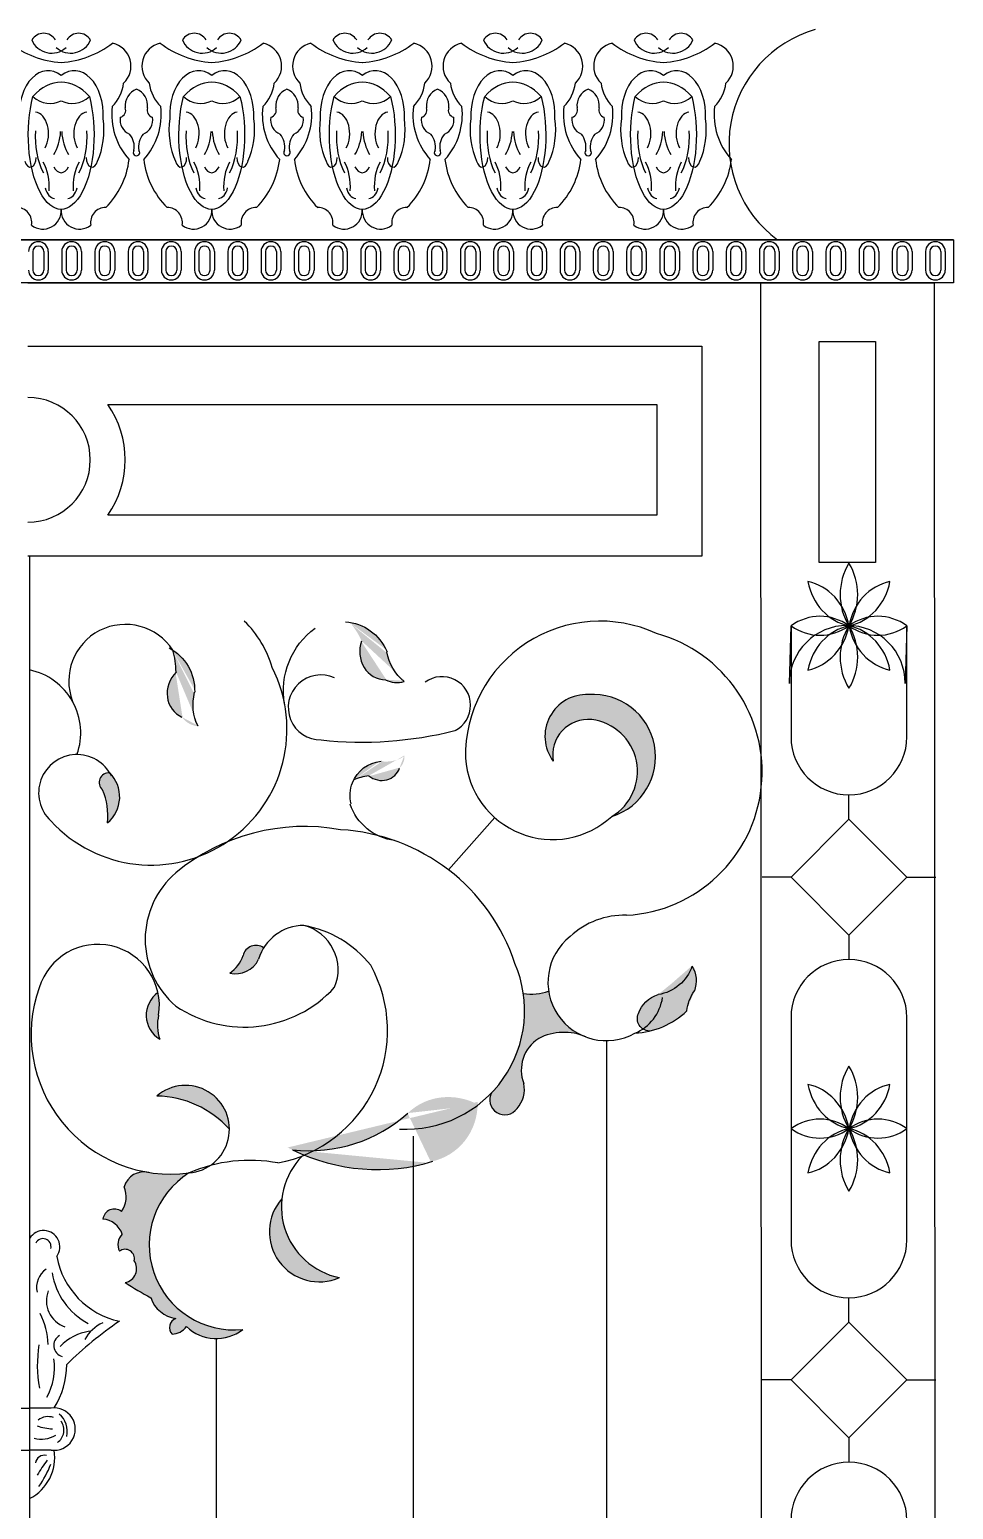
# Model space of a CAD drawing. Extents: x 12262 to 40734, y 30451 to 49613.
# Drawn here: x 17111 to 17487, y 33791 to 34394 of the extents above; entities that cross this region are included whole.
import ezdxf

# ---------------------------------------------------------------- set-up
doc = ezdxf.new("R2010")
doc.units = 0
doc.header["$LTSCALE"] = 0.85
doc.header["$MEASUREMENT"] = 0
doc.layers.get('0').update_dxf_attribs({"linetype": 'CONTINUOUS'})

# ---------------------------------------------------------------- blocks, each defined once
blk = doc.blocks.new('A$C3F570633')
h = blk.add_hatch(color=256)
edge = h.paths.add_edge_path()
edge.add_ellipse((1289.51, 2300.04), major_axis=(-3.94, -9.88), ratio=0.92634, start_angle=353.12629, end_angle=397.75061, ccw=False)
edge.add_ellipse((1285.27, 2302.64), major_axis=(-4.48, -11.24), ratio=0.92634, start_angle=271.7919, end_angle=379.37109, ccw=False)
edge.add_ellipse((1246.15, 2290.93), major_axis=(-12.43, -31.21), ratio=0.92634, start_angle=138.02952, end_angle=154.27041)
edge.add_ellipse((1265.81, 2292.05), major_axis=(-8.31, -20.85), ratio=0.92634, start_angle=137.04863, end_angle=192.03429, ccw=False)
edge.add_ellipse((1304.43, 2306.81), major_axis=(-7.78, -19.53), ratio=0.92634, start_angle=-56.58752, end_angle=-15.87348)
h = blk.add_hatch(color=256)
edge = h.paths.add_edge_path()
edge.add_ellipse((1209.9, 2281.85), major_axis=(-7.66, -7.38), ratio=0.92634, start_angle=353.12629, end_angle=397.75061, ccw=False)
edge.add_ellipse((1207.11, 2285.96), major_axis=(-8.71, -8.39), ratio=0.92634, start_angle=271.7919, end_angle=379.37109, ccw=False)
edge.add_ellipse((1166.64, 2291.41), major_axis=(-24.19, -23.32), ratio=0.92634, start_angle=138.02952, end_angle=154.27041)
edge.add_ellipse((1185.01, 2284.33), major_axis=(-16.16, -15.58), ratio=0.92634, start_angle=137.04863, end_angle=192.03429, ccw=False)
edge.add_ellipse((1226.28, 2281.87), major_axis=(-15.13, -14.59), ratio=0.92634, start_angle=-56.58752, end_angle=-15.87348)
for points in [[(1376.64, 2234.91, 0.889055), (1367.22, 2284.61, 0.634412), (1352.8, 2257.47, -0.501542), (1368.49, 2274.4, -0.714869)], [(1169.18, 2245.81, -0.128168), (1171.13, 2232.35, 0.444622), (1172.06, 2252.65, 0.752033)], [(1226.39, 2178.21, -0.162336), (1220.95, 2171.09, 0.358937), (1232.7, 2176.76, -0.065624), (1234.77, 2181.36, 0.158526), (1231.62, 2182.39, 0.350301)], [(1192.45, 2144.1, -0.144461), (1191.99, 2153.9, 0.093146), (1191.69, 2163.15, 0.539707)], [(1346.87, 2144.4, -0.212512), (1364.89, 2145.52, -0.256221), (1350.92, 2163.67, -0.125173), (1340.64, 2162.79, -0.230821), (1327.76, 2122.39, 0.717235), (1335.36, 2113.75, 0.321516), (1340.79, 2126.07, -0.358479)], [(1220.84, 2107.43, 0.642192), (1191.25, 2120.96, -0.20785)], [(1204.36, 2089.6, -0.077535), (1186.81, 2090.03, 0.366095), (1177.96, 2083.94, -0.26272), (1176.8, 2073.9, 0.575464), (1169.26, 2070.81, -0.301698), (1177.18, 2064.63, 0.333691), (1176.02, 2057.68, -0.709224), (1182.01, 2053.82, -0.542457), (1178.34, 2044.94, 0.022486), (1188.78, 2038.76, 0.2823), (1199.02, 2030.27, 0.550556), (1197.48, 2023.9, 0.239922), (1203.27, 2026.99, 0.372227), (1226.32, 2025.82, -0.79377)], [(1242.2, 2079.09, 0.802898), (1265.69, 2046.94, -0.388891)]]:
    blk.add_hatch(color=256).paths.add_polyline_path(points)
h = blk.add_hatch(color=256)
edge = h.paths.add_edge_path()
edge.add_ellipse((1284.95, 2259.98), major_axis=(5.77, -4.71), ratio=0.92634, start_angle=353.12629, end_angle=397.75061, ccw=False)
edge.add_ellipse((1282.33, 2257.7), major_axis=(6.56, -5.35), ratio=0.92634, start_angle=271.7919, end_angle=379.37109, ccw=False)
edge.add_ellipse((1281.9, 2229.12), major_axis=(18.21, -14.87), ratio=0.92634, start_angle=138.02952, end_angle=154.27041)
edge.add_ellipse((1285.29, 2242.47), major_axis=(12.17, -9.94), ratio=0.92634, start_angle=137.04863, end_angle=192.03429, ccw=False)
edge.add_ellipse((1283.58, 2271.37), major_axis=(11.4, -9.31), ratio=0.92634, start_angle=-56.58752, end_angle=-15.87348)
h = blk.add_hatch(color=256)
edge = h.paths.add_edge_path()
edge.add_ellipse((1398.81, 2151.49), major_axis=(-10.93, -5.34), ratio=0.92634, start_angle=261.54287, end_angle=316.3402)
edge.add_ellipse((1392.83, 2152.87), major_axis=(-5.24, -2.56), ratio=0.92634, start_angle=-46.39701, end_angle=56.92173)
edge.add_ellipse((1386.11, 2176.16), major_axis=(-28.33, -13.84), ratio=0.92634, start_angle=76.49144, end_angle=108.48188)
edge.add_ellipse((1425.41, 2154.95), major_axis=(-16.63, -8.12), ratio=0.92634, start_angle=301.52874, end_angle=329.88088, ccw=False)
edge.add_ellipse((1398.25, 2167.23), major_axis=(-11.65, -5.69), ratio=0.92634, start_angle=136.02906, end_angle=185.53379)
edge.add_ellipse((1393.86, 2177.51), major_axis=(-14.73, -7.2), ratio=0.92634, start_angle=71.56783, end_angle=138.79946, ccw=False)
h = blk.add_hatch(color=256)
edge = h.paths.add_edge_path()
edge.add_ellipse((1248.26, 2163.84), major_axis=(-44.81, 50.26), ratio=0.92634, start_angle=134.60221, end_angle=180.54934)
edge.add_ellipse((1311.89, 2094.89), major_axis=(-17.64, 19.78), ratio=0.92634, start_angle=292.68346, end_angle=362.353, ccw=False)
edge.add_ellipse((1295.85, 2120.06), major_axis=(-18.13, 20.33), ratio=0.92634, start_angle=153.47716, end_angle=225.07045, ccw=False)
edge.add_ellipse((1275.44, 2169.37), major_axis=(-53.9, 60.45), ratio=0.92634, start_angle=114.29227, end_angle=157.38507, ccw=False)
for p, q in [((-8.52, 2469.98), (1515.86, 2469.98)), ((1515.86, 2469.98), (753.67, 2469.98)), ((1515.86, 2469.98), (1515.86, 2452.47)), ((1140.72, 2465.2), (1140.72, 2457.64)), ((1145.21, 2465.2), (1145.21, 2457.64)), ((1146.99, 2465.2), (1146.99, 2457.64)), ((1152.48, 2465.2), (1152.48, 2457.64)), ((1154.26, 2465.2), (1154.26, 2457.64)), ((1158.75, 2465.2), (1158.75, 2457.64)), ((1160.53, 2465.2), (1160.53, 2457.64)), ((1166.02, 2465.2), (1166.02, 2457.64)), ((1167.8, 2465.2), (1167.8, 2457.64)), ((1172.29, 2465.2), (1172.29, 2457.64)), ((1174.07, 2465.2), (1174.07, 2457.64)), ((1179.56, 2465.2), (1179.56, 2457.64)), ((1181.34, 2465.2), (1181.34, 2457.64)), ((1185.83, 2465.2), (1185.83, 2457.64)), ((1187.61, 2465.2), (1187.61, 2457.64)), ((1193.1, 2465.2), (1193.1, 2457.64)), ((1194.88, 2465.2), (1194.88, 2457.64)), ((1199.37, 2465.2), (1199.37, 2457.64)), ((1201.15, 2465.2), (1201.15, 2457.64)), ((1206.64, 2465.2), (1206.64, 2457.64)), ((1208.42, 2465.2), (1208.42, 2457.64)), ((1212.91, 2465.2), (1212.91, 2457.64)), ((1214.69, 2465.2), (1214.69, 2457.64)), ((1220.18, 2465.2), (1220.18, 2457.64)), ((1221.96, 2465.2), (1221.96, 2457.64)), ((1226.45, 2465.2), (1226.45, 2457.64)), ((1228.23, 2465.2), (1228.23, 2457.64)), ((1233.72, 2465.2), (1233.72, 2457.64)), ((1235.5, 2465.2), (1235.5, 2457.64)), ((1239.99, 2465.2), (1239.99, 2457.64)), ((1241.77, 2465.2), (1241.77, 2457.64)), ((1247.26, 2465.2), (1247.26, 2457.64)), ((1249.04, 2465.2), (1249.04, 2457.64)), ((1253.53, 2465.2), (1253.53, 2457.64)), ((1255.31, 2465.2), (1255.31, 2457.64)), ((1260.8, 2465.2), (1260.8, 2457.64)), ((1262.58, 2465.2), (1262.58, 2457.64)), ((1267.07, 2465.2), (1267.07, 2457.64)), ((1268.85, 2465.2), (1268.85, 2457.64)), ((1274.34, 2465.2), (1274.34, 2457.64)), ((1276.12, 2465.2), (1276.12, 2457.64)), ((1280.61, 2465.2), (1280.61, 2457.64)), ((1282.39, 2465.2), (1282.39, 2457.64)), ((1287.88, 2465.2), (1287.88, 2457.64)), ((1289.66, 2465.2), (1289.66, 2457.64)), ((1294.15, 2465.2), (1294.15, 2457.64)), ((1295.93, 2465.2), (1295.93, 2457.64)), ((1301.42, 2465.2), (1301.42, 2457.64)), ((1303.2, 2465.2), (1303.2, 2457.64)), ((1307.69, 2465.2), (1307.69, 2457.64)), ((1309.47, 2465.2), (1309.47, 2457.64)), ((1314.96, 2465.2), (1314.96, 2457.64)), ((1316.74, 2465.2), (1316.74, 2457.64)), ((1321.23, 2465.2), (1321.23, 2457.64)), ((1323.01, 2465.2), (1323.01, 2457.64)), ((1328.5, 2465.2), (1328.5, 2457.64)), ((1330.28, 2465.2), (1330.28, 2457.64)), ((1334.77, 2465.2), (1334.77, 2457.64)), ((1336.55, 2465.2), (1336.55, 2457.64)), ((1342.04, 2465.2), (1342.04, 2457.64)), ((1343.82, 2465.2), (1343.82, 2457.64)), ((1348.31, 2465.2), (1348.31, 2457.64)), ((1350.09, 2465.2), (1350.09, 2457.64)), ((1355.57, 2465.2), (1355.57, 2457.64)), ((1357.36, 2465.2), (1357.36, 2457.64)), ((1361.85, 2465.2), (1361.85, 2457.64)), ((1363.63, 2465.2), (1363.63, 2457.64)), ((1369.11, 2465.2), (1369.11, 2457.64)), ((1370.9, 2465.2), (1370.9, 2457.64)), ((1375.39, 2465.2), (1375.39, 2457.64)), ((1377.17, 2465.2), (1377.17, 2457.64)), ((1382.65, 2465.2), (1382.65, 2457.64)), ((1384.44, 2465.2), (1384.44, 2457.64)), ((1388.93, 2465.2), (1388.93, 2457.64)), ((1390.71, 2465.2), (1390.71, 2457.64)), ((1396.19, 2465.2), (1396.19, 2457.64)), ((1397.97, 2465.2), (1397.97, 2457.64)), ((1402.47, 2465.2), (1402.47, 2457.64)), ((1404.25, 2465.2), (1404.25, 2457.64)), ((1409.73, 2465.2), (1409.73, 2457.64)), ((1411.51, 2465.2), (1411.51, 2457.64)), ((1416.01, 2465.2), (1416.01, 2457.64)), ((1417.79, 2465.2), (1417.79, 2457.64)), ((1423.27, 2465.2), (1423.27, 2457.64)), ((1425.05, 2465.2), (1425.05, 2457.64)), ((1429.55, 2465.2), (1429.55, 2457.64)), ((1431.33, 2465.2), (1431.33, 2457.64)), ((1436.81, 2465.2), (1436.81, 2457.64)), ((1438.59, 2465.2), (1438.59, 2457.64)), ((1443.09, 2465.2), (1443.09, 2457.64)), ((1444.87, 2465.2), (1444.87, 2457.64)), ((1450.35, 2465.2), (1450.35, 2457.64)), ((1452.13, 2465.2), (1452.13, 2457.64)), ((1456.63, 2465.2), (1456.63, 2457.64)), ((1458.41, 2465.2), (1458.41, 2457.64)), ((1463.89, 2465.2), (1463.89, 2457.64)), ((1465.67, 2465.2), (1465.67, 2457.64)), ((1470.17, 2465.2), (1470.17, 2457.64)), ((1471.95, 2465.2), (1471.95, 2457.64)), ((1477.43, 2465.2), (1477.43, 2457.64)), ((1479.21, 2465.2), (1479.21, 2457.64)), ((1483.71, 2465.2), (1483.71, 2457.64)), ((1485.49, 2465.2), (1485.49, 2457.64)), ((1490.97, 2465.2), (1490.97, 2457.64)), ((1492.75, 2465.2), (1492.75, 2457.64)), ((1497.24, 2465.2), (1497.24, 2457.64)), ((1499.03, 2465.2), (1499.03, 2457.64)), ((1504.51, 2465.2), (1504.51, 2457.64)), ((1506.29, 2465.2), (1506.29, 2457.64)), ((1510.78, 2465.2), (1510.78, 2457.64)), ((1512.57, 2465.2), (1512.57, 2457.64)), ((1508.01, 2452.47), (753.67, 2452.47)), ((1515.86, 2452.47), (753.67, 2452.47)), ((1138.73, 2452.47), (1508.01, 2452.47)), ((1437.25, 2452.47), (1437.92, 1356.78)), ((1508.01, 2452.47), (1508.69, 1356.78)), ((1138.73, 2426.7), (1413.3, 2426.7)), ((1413.3, 2426.7), (1413.3, 2341.03)), ((1461.2, 2338.5), (1461.2, 2428.52)), ((1461.2, 2428.52), (1484.06, 2428.52)), ((1484.06, 2428.52), (1484.06, 2338.5)), ((1171.29, 2402.9), (1395.05, 2402.9)), ((1395.05, 2402.9), (1395.05, 2357.69)), ((1395.05, 2357.69), (1171.29, 2357.69)), ((1413.3, 2341.03), (1138.73, 2341.03)), ((1139.4, 2341.03), (1139.4, 1356.78)), ((1484.06, 2338.5), (1461.2, 2338.5)), ((1449.02, 2289.19), (1449.7, 2312.64)), ((1449.7, 2312.64), (1449.7, 2267.34)), ((1496.91, 2312.64), (1496.24, 2289.19)), ((1496.91, 2267.34), (1496.91, 2312.64)), ((1473.3, 2233.77), (1473.3, 2243.73)), ((1310.06, 2213.18), (1328.94, 2234.47)), ((1449.7, 2210.17), (1473.3, 2233.77)), ((1473.3, 2233.77), (1496.91, 2210.17)), ((1449.7, 2210.17), (1437.92, 2210.17)), ((1473.3, 2186.56), (1449.7, 2210.17)), ((1496.91, 2210.17), (1473.3, 2186.56)), ((1496.91, 2210.17), (1508.69, 2210.17)), ((1473.3, 2186.56), (1473.3, 2176.6)), ((1449.7, 2152.99), (1449.7, 2107.69)), ((1496.91, 2107.69), (1496.91, 2152.99)), ((1374.45, 2143.52), (1374.45, 1422.48)), ((1449.7, 2107.69), (1449.7, 2062.38)), ((1496.91, 2062.38), (1496.91, 2107.69)), ((1295.66, 2104.55), (1295.66, 1536.58)), ((1473.3, 2028.82), (1473.3, 2038.77)), ((1473.3, 2028.82), (1473.3, 2038.77)), ((1449.7, 2005.21), (1473.3, 2028.82)), ((1473.3, 2028.82), (1496.91, 2005.21)), ((1215.47, 2022.1), (1215.47, 1579.16)), ((1449.7, 2005.21), (1437.92, 2005.21)), ((1473.3, 1981.6), (1449.7, 2005.21)), ((1496.91, 2005.21), (1473.3, 1981.6)), ((1496.91, 2005.21), (1508.69, 2005.21)), ((1130.63, 1993.77), (1139.4, 1993.77)), ((1148.17, 1993.77), (1139.4, 1993.77)), ((1473.3, 1981.6), (1473.3, 1971.65)), ((1130.63, 1976.64), (1139.4, 1976.64)), ((1148.17, 1976.64), (1139.4, 1976.64))]:
    blk.add_line(p, q)
for centre, radius, start, end in [((1145.12, 2548.47), 5.7, 31.90098, 148.09902), ((1159.41, 2548.47), 5.7, 31.90098, 148.09902), ((1206.49, 2548.47), 5.7, 31.90098, 148.09902), ((1220.77, 2548.47), 5.7, 31.90098, 148.09902), ((1267.85, 2548.47), 5.7, 31.90098, 148.09902), ((1282.14, 2548.47), 5.7, 31.90098, 148.09902), ((1329.22, 2548.47), 5.7, 31.90098, 148.09902), ((1343.5, 2548.47), 5.7, 31.90098, 148.09902), ((1390.58, 2548.47), 5.7, 31.90098, 148.09902), ((1404.87, 2548.47), 5.7, 31.90098, 148.09902), ((1472.92, 2509.06), 48.51, 106.04141, 233.67501), ((1154.86, 2580.87), 38.7, 232.4677, 266.15791), ((1148.38, 2554.84), 8.77, 202.46916, 312.00275), ((1156.15, 2554.84), 8.77, 227.99725, 337.53084), ((1149.67, 2580.87), 38.7, 273.84209, 307.5323), ((1171.08, 2540.79), 9.64, 313.50597, 77.02197), ((1194.81, 2540.79), 9.64, 102.97803, 226.49403), ((1216.22, 2580.87), 38.7, 232.4677, 266.15791), ((1209.75, 2554.84), 8.77, 202.46916, 312.00275), ((1217.51, 2554.84), 8.77, 227.99725, 337.53084), ((1211.04, 2580.87), 38.7, 273.84209, 307.5323), ((1232.45, 2540.79), 9.64, 313.50597, 77.02197), ((1256.18, 2540.79), 9.64, 102.97803, 226.49403), ((1277.59, 2580.87), 38.7, 232.4677, 266.15791), ((1271.11, 2554.84), 8.77, 202.46916, 312.00275), ((1278.88, 2554.84), 8.77, 227.99725, 337.53084), ((1272.4, 2580.87), 38.7, 273.84209, 307.5323), ((1293.81, 2540.79), 9.64, 313.50597, 77.02197), ((1317.54, 2540.79), 9.64, 102.97803, 226.49403), ((1338.95, 2580.87), 38.7, 232.4677, 266.15791), ((1332.47, 2554.84), 8.77, 202.46916, 312.00275), ((1340.24, 2554.84), 8.77, 227.99725, 337.53084), ((1333.77, 2580.87), 38.7, 273.84209, 307.5323), ((1355.17, 2540.79), 9.64, 313.50597, 77.02197), ((1378.91, 2540.79), 9.64, 102.97803, 226.49403), ((1400.32, 2580.87), 38.7, 232.4677, 266.15791), ((1393.84, 2554.84), 8.77, 202.46916, 312.00275), ((1401.61, 2554.84), 8.77, 227.99725, 337.53084), ((1395.13, 2580.87), 38.7, 273.84209, 307.5323), ((1416.54, 2540.79), 9.64, 313.50597, 77.02197), ((1161.65, 2535.79), 16.19, 314.80995, 352.93368), ((1204.24, 2535.79), 16.19, 187.06632, 225.19005), ((1223.02, 2535.79), 16.19, 314.80995, 352.93368), ((1265.61, 2535.79), 16.19, 187.06632, 225.19005), ((1284.38, 2535.79), 16.19, 314.80995, 352.93368), ((1326.97, 2535.79), 16.19, 187.06632, 225.19005), ((1345.74, 2535.79), 16.19, 314.80995, 352.93368), ((1388.34, 2535.79), 16.19, 187.06632, 225.19005), ((1407.11, 2535.79), 16.19, 314.80995, 352.93368), ((1185.69, 2524.62), 7.33, 112.12172, 186.07748), ((1180.17, 2524.62), 7.33, 353.92252, 67.87828), ((1247.05, 2524.62), 7.33, 112.12172, 186.07748), ((1241.53, 2524.62), 7.33, 353.92252, 67.87828), ((1308.42, 2524.62), 7.33, 112.12172, 186.07748), ((1302.9, 2524.62), 7.33, 353.92252, 67.87828), ((1369.78, 2524.62), 7.33, 112.12172, 186.07748), ((1364.26, 2524.62), 7.33, 353.92252, 67.87828), ((1200.1, 2521.04), 27.23, 173.11072, 222.29173), ((1175.57, 2522.85), 3, 284.97746, 19.38913), ((1165.8, 2521.04), 27.23, 317.70827, 6.88928), ((1190.29, 2522.85), 3, 160.61087, 255.02254), ((1261.46, 2521.04), 27.23, 173.11072, 222.29173), ((1236.93, 2522.85), 3, 284.97746, 19.38913), ((1227.16, 2521.04), 27.23, 317.70827, 6.88928), ((1251.65, 2522.85), 3, 160.61087, 255.02254), ((1322.82, 2521.04), 27.23, 173.11072, 222.29173), ((1298.3, 2522.85), 3, 284.97746, 19.38913), ((1288.53, 2521.04), 27.23, 317.70827, 6.88928), ((1313.02, 2522.85), 3, 160.61087, 255.02254), ((1384.19, 2521.04), 27.23, 173.11072, 222.29173), ((1359.66, 2522.85), 3, 284.97746, 19.38913), ((1349.89, 2521.04), 27.23, 317.70827, 6.88928), ((1374.38, 2522.85), 3, 160.61087, 255.02254), ((1445.55, 2521.04), 27.23, 173.11072, 222.29173), ((1182.67, 2518.92), 6.41, 170.70041, 247.03968), ((1183.19, 2518.92), 6.41, 292.96032, 9.29959), ((1244.03, 2518.92), 6.41, 170.70041, 247.03968), ((1244.55, 2518.92), 6.41, 292.96032, 9.29959), ((1305.39, 2518.92), 6.41, 170.70041, 247.03968), ((1305.92, 2518.92), 6.41, 292.96032, 9.29959), ((1366.76, 2518.92), 6.41, 170.70041, 247.03968), ((1367.28, 2518.92), 6.41, 292.96032, 9.29959), ((1173.95, 2507.82), 8.11, 350.19861, 39.91327), ((1191.91, 2507.82), 8.11, 140.08673, 189.80139), ((1235.31, 2507.82), 8.11, 350.19861, 39.91327), ((1253.27, 2507.82), 8.11, 140.08673, 189.80139), ((1296.68, 2507.82), 8.11, 350.19861, 39.91327), ((1314.64, 2507.82), 8.11, 140.08673, 189.80139), ((1358.04, 2507.82), 8.11, 350.19861, 39.91327), ((1376, 2507.82), 8.11, 140.08673, 189.80139), ((1182.93, 2505.55), 1.33, 138.15254, 41.84746), ((1244.29, 2505.55), 1.33, 138.15254, 41.84746), ((1305.66, 2505.55), 1.33, 138.15254, 41.84746), ((1367.02, 2505.55), 1.33, 138.15254, 41.84746), ((1147.35, 2506.48), 32.82, 314.74521, 353.41431), ((1218.54, 2506.48), 32.82, 186.58569, 225.25479), ((1208.71, 2506.48), 32.82, 314.74521, 353.41431), ((1279.91, 2506.48), 32.82, 186.58569, 225.25479), ((1270.08, 2506.48), 32.82, 314.74521, 353.41431), ((1341.27, 2506.48), 32.82, 186.58569, 225.25479), ((1331.44, 2506.48), 32.82, 314.74521, 353.41431), ((1402.64, 2506.48), 32.82, 186.58569, 225.25479), ((1392.81, 2506.48), 32.82, 314.74521, 353.41431), ((1134.05, 2476.92), 6.26, 350.76864, 89.73852), ((1144.78, 2481.88), 7.51, 232.67562, 4.01337), ((1159.75, 2481.88), 7.51, 175.98663, 307.32438), ((1170.48, 2476.92), 6.26, 90.26148, 189.23136), ((1195.41, 2476.92), 6.26, 350.76864, 89.73852), ((1206.14, 2481.88), 7.51, 232.67562, 4.01337), ((1221.12, 2481.88), 7.51, 175.98663, 307.32438), ((1231.84, 2476.92), 6.26, 90.26148, 189.23136), ((1256.78, 2476.92), 6.26, 350.76864, 89.73852), ((1267.5, 2481.88), 7.51, 232.67562, 4.01337), ((1282.48, 2481.88), 7.51, 175.98663, 307.32438), ((1293.21, 2476.92), 6.26, 90.26148, 189.23136), ((1318.14, 2476.92), 6.26, 350.76864, 89.73852), ((1328.87, 2481.88), 7.51, 232.67562, 4.01337), ((1343.85, 2481.88), 7.51, 175.98663, 307.32438), ((1354.57, 2476.92), 6.26, 90.26148, 189.23136), ((1379.51, 2476.92), 6.26, 350.76864, 89.73852), ((1390.23, 2481.88), 7.51, 232.67562, 4.01337), ((1405.21, 2481.88), 7.51, 175.98663, 307.32438), ((1415.94, 2476.92), 6.26, 90.26148, 189.23136), ((1142.97, 2465.2), 4.03, 0, 180), ((1142.97, 2465.2), 2.25, 0, 180), ((1156.51, 2465.2), 4.03, 0, 180), ((1156.51, 2465.2), 2.25, 0, 180), ((1170.05, 2465.2), 4.03, 0, 180), ((1170.05, 2465.2), 2.25, 0, 180), ((1183.59, 2465.2), 4.03, 0, 180), ((1183.59, 2465.2), 2.25, 0, 180), ((1197.13, 2465.2), 4.03, 0, 180), ((1197.13, 2465.2), 2.25, 0, 180), ((1210.67, 2465.2), 4.03, 0, 180), ((1210.67, 2465.2), 2.25, 0, 180), ((1224.21, 2465.2), 4.03, 0, 180), ((1224.21, 2465.2), 2.25, 0, 180), ((1237.74, 2465.2), 4.03, 0, 180), ((1237.74, 2465.2), 2.25, 0, 180), ((1251.28, 2465.2), 4.03, 0, 180), ((1251.28, 2465.2), 2.25, 0, 180), ((1264.82, 2465.2), 4.03, 0, 180), ((1264.82, 2465.2), 2.25, 0, 180), ((1278.36, 2465.2), 4.03, 0, 180), ((1278.36, 2465.2), 2.25, 0, 180), ((1291.9, 2465.2), 4.03, 0, 180), ((1291.9, 2465.2), 2.25, 0, 180), ((1305.44, 2465.2), 4.03, 0, 180), ((1305.44, 2465.2), 2.25, 0, 180), ((1318.98, 2465.2), 4.03, 0, 180), ((1318.98, 2465.2), 2.25, 0, 180), ((1332.52, 2465.2), 4.03, 0, 180), ((1332.52, 2465.2), 2.25, 0, 180), ((1346.06, 2465.2), 4.03, 0, 180), ((1346.06, 2465.2), 2.25, 0, 180), ((1359.6, 2465.2), 4.03, 0, 180), ((1359.6, 2465.2), 2.25, 0, 180), ((1373.14, 2465.2), 4.03, 0, 180), ((1373.14, 2465.2), 2.25, 0, 180), ((1386.68, 2465.2), 4.03, 0, 180), ((1386.68, 2465.2), 2.25, 0, 180), ((1400.22, 2465.2), 4.03, 0, 180), ((1400.22, 2465.2), 2.25, 0, 180), ((1413.76, 2465.2), 4.03, 0, 180), ((1413.76, 2465.2), 2.25, 0, 180), ((1427.3, 2465.2), 4.03, 0, 180), ((1427.3, 2465.2), 2.25, 0, 180), ((1440.84, 2465.2), 4.03, 0, 180), ((1440.84, 2465.2), 2.25, 0, 180), ((1454.38, 2465.2), 4.03, 0, 180), ((1454.38, 2465.2), 2.25, 0, 180), ((1467.92, 2465.2), 4.03, 0, 180), ((1467.92, 2465.2), 2.25, 0, 180), ((1481.46, 2465.2), 4.03, 0, 180), ((1481.46, 2465.2), 2.25, 0, 180), ((1495, 2465.2), 4.03, 0, 180), ((1495, 2465.2), 2.25, 0, 180), ((1508.54, 2465.2), 4.03, 0, 180), ((1508.54, 2465.2), 2.25, 0, 180), ((1142.97, 2457.64), 4.03, 180, 0), ((1142.97, 2457.64), 2.25, 180, 0), ((1156.51, 2457.64), 4.03, 180, 0), ((1156.51, 2457.64), 2.25, 180, 0), ((1170.05, 2457.64), 4.03, 180, 0), ((1170.05, 2457.64), 2.25, 180, 0), ((1183.59, 2457.64), 4.03, 180, 0), ((1183.59, 2457.64), 2.25, 180, 0), ((1197.13, 2457.64), 4.03, 180, 0), ((1197.13, 2457.64), 2.25, 180, 0), ((1210.67, 2457.64), 4.03, 180, 0), ((1210.67, 2457.64), 2.25, 180, 0), ((1224.21, 2457.64), 4.03, 180, 0), ((1224.21, 2457.64), 2.25, 180, 0), ((1237.74, 2457.64), 4.03, 180, 0), ((1237.74, 2457.64), 2.25, 180, 0), ((1251.28, 2457.64), 4.03, 180, 0), ((1251.28, 2457.64), 2.25, 180, 0), ((1264.82, 2457.64), 4.03, 180, 0), ((1264.82, 2457.64), 2.25, 180, 0), ((1278.36, 2457.64), 4.03, 180, 0), ((1278.36, 2457.64), 2.25, 180, 0), ((1291.9, 2457.64), 4.03, 180, 0), ((1291.9, 2457.64), 2.25, 180, 0), ((1305.44, 2457.64), 4.03, 180, 0), ((1305.44, 2457.64), 2.25, 180, 0), ((1318.98, 2457.64), 4.03, 180, 0), ((1318.98, 2457.64), 2.25, 180, 0), ((1332.52, 2457.64), 4.03, 180, 0), ((1332.52, 2457.64), 2.25, 180, 0), ((1346.06, 2457.64), 4.03, 180, 0), ((1346.06, 2457.64), 2.25, 180, 0), ((1359.6, 2457.64), 4.03, 180, 0), ((1359.6, 2457.64), 2.25, 180, 0), ((1373.14, 2457.64), 4.03, 180, 0), ((1373.14, 2457.64), 2.25, 180, 0), ((1386.68, 2457.64), 4.03, 180, 0), ((1386.68, 2457.64), 2.25, 180, 0), ((1400.22, 2457.64), 4.03, 180, 0), ((1400.22, 2457.64), 2.25, 180, 0), ((1413.76, 2457.64), 4.03, 180, 0), ((1413.76, 2457.64), 2.25, 180, 0), ((1427.3, 2457.64), 4.03, 180, 0), ((1427.3, 2457.64), 2.25, 180, 0), ((1440.84, 2457.64), 4.03, 180, 0), ((1440.84, 2457.64), 2.25, 180, 0), ((1454.38, 2457.64), 4.03, 180, 0), ((1454.38, 2457.64), 2.25, 180, 0), ((1467.92, 2457.64), 4.03, 180, 0), ((1467.92, 2457.64), 2.25, 180, 0), ((1481.46, 2457.64), 4.03, 180, 0), ((1481.46, 2457.64), 2.25, 180, 0), ((1495, 2457.64), 4.03, 180, 0), ((1495, 2457.64), 2.25, 180, 0), ((1508.54, 2457.64), 4.03, 180, 0), ((1508.54, 2457.64), 2.25, 180, 0), ((1138.73, 2380.3), 25.41, 270, 90), ((1138.73, 2380.3), 39.64, 325.22979, 34.77021), ((1178.44, 2290.14), 23.07, 32.94235, 201.14932), ((1197.64, 2284.1), 42.22, 15.84101, 46.13987), ((1371.85, 2259.73), 54.82, 65.2025, 181.04869), ((1472.63, 2289.19), 23.61, 0, 180), ((1379.41, 2253.06), 58.51, 273.18252, 74.7085), ((1134.12, 2269.05), 26.13, 340.14155, 78.34206), ((1188.91, 2270.5), 55.38, 222.43591, 26.98487), ((1258.05, 2279.35), 13.25, 65.09292, 270.46923), ((1307.46, 2280.28), 11.64, 297.09959, 126.13225), ((1366.4, 2267.65), 16.98, 87.24167, 216.80788), ((1369, 2259.2), 25.47, 287.46402, 94.01947), ((1366.96, 2260.08), 14.39, 83.9011, 190.44381), ((1365.81, 2253.26), 21.31, 300.55208, 82.79125), ((1274.7, 2421.95), 156.73, 263.94102, 284.05363), ((1473.3, 2267.34), 23.61, 180, 0), ((1158.7, 2244.55), 15.62, 25.8312, 226.96093), ((1352.54, 2261.09), 35.58, 183.81033, 312.62925), ((1171.6, 2248.81), 3.86, 83.27955, 231.05698), ((1162.43, 2242.92), 13.69, 309.43899, 45.32293), ((1144.32, 2235.34), 26.97, 353.63622, 22.8508), ((1251.42, 2148.6), 82.24, 79.71005, 129.60723), ((1261.58, 2150.02), 79.62, 18.24339, 86.73384), ((1222.27, 2184.79), 35.77, 130.59957, 229.40043), ((1251.18, 2171.18), 19.31, 90, 163.19078), ((1243.36, 2146.34), 44.83, 38.55797, 79.95261), ((1246.48, 2172.43), 18.65, 337.48092, 75.42382), ((1381.64, 2162.49), 32.17, 88.18283, 132.97973), ((1374.45, 2167.33), 23.81, 128.26073, 299.17602), ((1167.24, 2157.73), 25.05, 351.20685, 162.81862), ((1212.99, 2182.8), 14.16, 304.1931, 341.07612), ((1231.62, 2177.02), 5.36, 53.96952, 167.22277), ((1223.38, 2181.05), 10.26, 256.29501, 335.27468), ((1230.29, 2147.68), 54.98, 280.82175, 28.9389), ((1292.77, 2155.79), 48.38, 266.81253, 23.32475), ((1473.3, 2152.99), 23.61, 0, 180), ((1196.97, 2146.06), 56.95, 160.43598, 277.45616), ((1198.32, 2153.87), 11.4, 125.56485, 238.98903), ((1226.93, 2198.91), 49.83, 235.90959, 317.57433), ((1344.05, 2183.44), 20.93, 260.63001, 289.16921), ((1378.75, 2163.84), 18.78, 292.89883, 351.74896), ((1208.83, 2149.78), 17.34, 166.23922, 199.11977), ((1354.97, 2131.54), 15.2, 122.22749, 201.11424), ((1357.14, 2124.72), 22.2, 66.20564, 117.55461), ((1202.95, 2107.43), 17.89, 274.50722, 130.83301), ((1329.49, 2123.7), 11.55, 317.71395, 11.84714), ((1190.47, 2080.15), 40.82, 41.93303, 88.89998), ((1333.02, 2119.35), 6.07, 150.052, 325.61782), ((1229.13, 2032.65), 62.1, 79.33636, 113.50739), ((1271.49, 2075.83), 29.47, 135.2692, 258.65252), ((1185.98, 2081.75), 8.32, 76.29709, 164.74743), ((1222.77, 2060.27), 34.63, 122.11913, 275.88514), ((1168.48, 2079.95), 10.28, 323.97046, 22.85093), ((1257.5, 2065.61), 20.39, 138.6294, 293.67309), ((1173.93, 2070.17), 4.71, 52.44701, 172.12257), ((1168.57, 2061.75), 9.08, 18.48143, 85.63527), ((1145.08, 2059.46), 6.65, 324.13205, 148.61969), ((1181.23, 2060.39), 5.87, 133.62274, 207.43638), ((1144.9, 2059.58), 3.25, 346.2815, 154.86071), ((1178.34, 2054.7), 3.78, 346.50916, 127.88987), ((1473.3, 2062.38), 23.61, 180, 0), ((1183.01, 2061.49), 33.08, 190.316, 257.80117), ((1177.29, 2050.58), 5.73, 280.57897, 34.49069), ((1151.05, 2043.11), 8.8, 124.34347, 193.55907), ((1176.39, 2053.2), 28.12, 188.71683, 242.29758), ((1252.21, 2157.82), 134.9, 236.79983, 241.95245), ((1157.57, 2037.56), 11.33, 159.1679, 250.58629), ((1200.82, 2042.87), 12.72, 198.80264, 261.86021), ((1115.93, 2018.4), 31.08, 2.38562, 26.47339), ((1266.28, 1896.99), 160.05, 124.32889, 134.27975), ((1175.33, 2014.54), 15.22, 113.56805, 152.04928), ((1200.26, 2026.6), 3.88, 108.68857, 224.02958), ((1197.34, 2031.14), 7.24, 271.064, 325.02995), ((1215.47, 2039.74), 17.64, 226.27791, 307.9444), ((1153.76, 2019.27), 4.54, 117.72333, 256.83361), ((1166.64, 2005.08), 20.19, 97.93287, 137.20302), ((1193.56, 2011.24), 51.02, 170.66249, 190.50706), ((1124.61, 2010.25), 24.95, 331.02965, 8.11693), ((1121.54, 2011.57), 33.01, 327.53682, 0), ((1149.38, 1985.2), 8.65, 261.91518, 98.08482), ((1145.62, 1984.31), 9.15, 346.64057, 50.24911), ((1150.33, 2009.37), 24.17, 251.07935, 266.31359), ((1146.97, 1983.7), 6.58, 70.75618, 128.6886), ((1147.08, 1984.8), 6.3, 305.70232, 35.74177), ((1144.2, 1992.17), 11.09, 254.51126, 301.73764), ((1130.9, 1973.56), 18.72, 296.99707, 9.18202), ((1145.54, 1970.71), 3.84, 79.21662, 169.18542), ((1188.4, 1939.78), 53.07, 141.92695, 149.8866), ((1103.45, 1988.66), 48.02, 325.89796, 338.27866), ((1473.3, 1948.04), 23.61, 0, 180)]:
    blk.add_arc(centre, radius, start, end)
for centre, major_axis, ratio, start_param, end_param in [((1146.9, 2520.67), (0, 18.28), 0.645366, -0.472261, 1.636941), ((1157.63, 2520.67), (0, 18.28), 0.645366, 4.646244, 6.755447), ((1208.26, 2520.67), (0, 18.28), 0.645366, -0.472261, 1.636941), ((1219, 2520.67), (0, 18.28), 0.645366, 4.646244, 6.755447), ((1269.63, 2520.67), (0, 18.28), 0.645366, -0.472261, 1.636941), ((1280.36, 2520.67), (0, 18.28), 0.645366, 4.646244, 6.755447), ((1330.99, 2520.67), (0, 18.28), 0.645366, -0.472261, 1.636941), ((1341.73, 2520.67), (0, 18.28), 0.645366, 4.646244, 6.755447), ((1392.36, 2520.67), (0, 18.28), 0.645366, -0.472261, 1.636941), ((1403.09, 2520.67), (0, 18.28), 0.645366, 4.646244, 6.755447), ((1152.26, 2504.52), (0, 29.74), 0.645366, -0.641892, 0.641892), ((1213.63, 2504.52), (0, 29.74), 0.645366, -0.641892, 0.641892), ((1274.99, 2504.52), (0, 29.74), 0.645366, -0.641892, 0.641892), ((1336.36, 2504.52), (0, 29.74), 0.645366, -0.641892, 0.641892), ((1397.72, 2504.52), (0, 29.74), 0.645366, -0.641892, 0.641892), ((1147.8, 2548.2), (0, 22.64), 0.645366, 2.63987, 3.452083), ((1156.73, 2548.2), (0, 22.64), 0.645366, 2.831102, 3.643315), ((1209.16, 2548.2), (0, 22.64), 0.645366, 2.63987, 3.452083), ((1218.09, 2548.2), (0, 22.64), 0.645366, 2.831102, 3.643315), ((1270.53, 2548.2), (0, 22.64), 0.645366, 2.63987, 3.452083), ((1279.46, 2548.2), (0, 22.64), 0.645366, 2.831102, 3.643315), ((1331.89, 2548.2), (0, 22.64), 0.645366, 2.63987, 3.452083), ((1340.82, 2548.2), (0, 22.64), 0.645366, 2.831102, 3.643315), ((1393.26, 2548.2), (0, 22.64), 0.645366, 2.63987, 3.452083), ((1402.19, 2548.2), (0, 22.64), 0.645366, 2.831102, 3.643315), ((1141.47, 2513.29), (0, 8.77), 0.645366, 3.988278, 6.213587), ((1163.06, 2513.29), (0, 8.77), 0.645366, 0.069598, 2.294907), ((1202.84, 2513.29), (0, 8.77), 0.645366, 3.988278, 6.213587), ((1224.42, 2513.29), (0, 8.77), 0.645366, 0.069598, 2.294907), ((1264.2, 2513.29), (0, 8.77), 0.645366, 3.988278, 6.213587), ((1285.79, 2513.29), (0, 8.77), 0.645366, 0.069598, 2.294907), ((1325.57, 2513.29), (0, 8.77), 0.645366, 3.988278, 6.213587), ((1347.15, 2513.29), (0, 8.77), 0.645366, 0.069598, 2.294907), ((1386.93, 2513.29), (0, 8.77), 0.645366, 3.988278, 6.213587), ((1408.51, 2513.29), (0, 8.77), 0.645366, 0.069598, 2.294907), ((1155.54, 2514.88), (0, 21.97), 0.645366, 4.087796, 4.922564), ((1210.36, 2514.88), (0, 21.97), 0.645366, 1.360621, 2.195389), ((1216.9, 2514.88), (0, 21.97), 0.645366, 4.087796, 4.922564), ((1271.72, 2514.88), (0, 21.97), 0.645366, 1.360621, 2.195389), ((1278.27, 2514.88), (0, 21.97), 0.645366, 4.087796, 4.922564), ((1333.09, 2514.88), (0, 21.97), 0.645366, 1.360621, 2.195389), ((1339.63, 2514.88), (0, 21.97), 0.645366, 4.087796, 4.922564), ((1394.45, 2514.88), (0, 21.97), 0.645366, 1.360621, 2.195389), ((1400.99, 2514.88), (0, 21.97), 0.645366, 4.087796, 4.922564), ((1157.18, 2511.99), (0, 23.96), 0.645366, 1.468828, 2.234784), ((1141.91, 2515.63), (0, 15.78), 0.645366, 3.949028, 4.614916), ((1162.61, 2515.63), (0, 15.78), 0.645366, 1.668269, 2.334157), ((1147.35, 2511.99), (0, 23.96), 0.645366, 4.048401, 4.814358), ((1218.54, 2511.99), (0, 23.96), 0.645366, 1.468828, 2.234784), ((1203.28, 2515.63), (0, 15.78), 0.645366, 3.949028, 4.614916), ((1223.98, 2515.63), (0, 15.78), 0.645366, 1.668269, 2.334157), ((1208.72, 2511.99), (0, 23.96), 0.645366, 4.048401, 4.814358), ((1279.91, 2511.99), (0, 23.96), 0.645366, 1.468828, 2.234784), ((1264.64, 2515.63), (0, 15.78), 0.645366, 3.949028, 4.614916), ((1285.34, 2515.63), (0, 15.78), 0.645366, 1.668269, 2.334157), ((1270.08, 2511.99), (0, 23.96), 0.645366, 4.048401, 4.814358), ((1341.27, 2511.99), (0, 23.96), 0.645366, 1.468828, 2.234784), ((1326.01, 2515.63), (0, 15.78), 0.645366, 3.949028, 4.614916), ((1346.71, 2515.63), (0, 15.78), 0.645366, 1.668269, 2.334157), ((1331.45, 2511.99), (0, 23.96), 0.645366, 4.048401, 4.814358), ((1402.63, 2511.99), (0, 23.96), 0.645366, 1.468828, 2.234784), ((1387.37, 2515.63), (0, 15.78), 0.645366, 3.949028, 4.614916), ((1408.07, 2515.63), (0, 15.78), 0.645366, 1.668269, 2.334157), ((1392.81, 2511.99), (0, 23.96), 0.645366, 4.048401, 4.814358), ((1139.69, 2503.25), (0, 3.63), 0.645366, 1.913768, 4.779957), ((1164.83, 2503.25), (0, 3.63), 0.645366, 1.503228, 4.369417), ((1201.06, 2503.25), (0, 3.63), 0.645366, 1.913768, 4.779957), ((1226.2, 2503.25), (0, 3.63), 0.645366, 1.503228, 4.369417), ((1262.42, 2503.25), (0, 3.63), 0.645366, 1.913768, 4.779957), ((1287.56, 2503.25), (0, 3.63), 0.645366, 1.503228, 4.369417), ((1323.79, 2503.25), (0, 3.63), 0.645366, 1.913768, 4.779957), ((1348.93, 2503.25), (0, 3.63), 0.645366, 1.503228, 4.369417), ((1385.15, 2503.25), (0, 3.63), 0.645366, 1.913768, 4.779957), ((1410.29, 2503.25), (0, 3.63), 0.645366, 1.503228, 4.369417), ((1137.55, 2491.63), (0, 15.27), 0.645366, 4.601933, 5.426831), ((1152.26, 2502.97), (0, 5.64), 0.645366, 2.177022, 4.106163), ((1166.98, 2491.63), (0, 15.27), 0.645366, 0.856354, 1.681252), ((1198.92, 2491.63), (0, 15.27), 0.645366, 4.601933, 5.426831), ((1213.63, 2502.97), (0, 5.64), 0.645366, 2.177022, 4.106163), ((1228.34, 2491.63), (0, 15.27), 0.645366, 0.856354, 1.681252), ((1260.28, 2491.63), (0, 15.27), 0.645366, 4.601933, 5.426831), ((1274.99, 2502.97), (0, 5.64), 0.645366, 2.177022, 4.106163), ((1289.7, 2491.63), (0, 15.27), 0.645366, 0.856354, 1.681252), ((1321.65, 2491.63), (0, 15.27), 0.645366, 4.601933, 5.426831), ((1336.36, 2502.97), (0, 5.64), 0.645366, 2.177022, 4.106163), ((1351.07, 2491.63), (0, 15.27), 0.645366, 0.856354, 1.681252), ((1383.01, 2491.63), (0, 15.27), 0.645366, 4.601933, 5.426831), ((1397.72, 2502.97), (0, 5.64), 0.645366, 2.177022, 4.106163), ((1412.43, 2491.63), (0, 15.27), 0.645366, 0.856354, 1.681252), ((1149.73, 2493.34), (0, 6.5), 0.645366, 1.914583, 3.100459), ((1154.8, 2493.34), (0, 6.5), 0.645366, 3.182726, 4.368603), ((1211.09, 2493.34), (0, 6.5), 0.645366, 1.914583, 3.100459), ((1216.16, 2493.34), (0, 6.5), 0.645366, 3.182726, 4.368603), ((1272.46, 2493.34), (0, 6.5), 0.645366, 1.914583, 3.100459), ((1277.53, 2493.34), (0, 6.5), 0.645366, 3.182726, 4.368603), ((1333.82, 2493.34), (0, 6.5), 0.645366, 1.914583, 3.100459), ((1338.89, 2493.34), (0, 6.5), 0.645366, 3.182726, 4.368603), ((1395.19, 2493.34), (0, 6.5), 0.645366, 1.914583, 3.100459), ((1400.26, 2493.34), (0, 6.5), 0.645366, 3.182726, 4.368603), ((1490.91, 2325.39), (0, 22.89), 0.92634, 0.98032, 2.161272), ((1455.69, 2325.39), (0, 22.89), 0.92634, 4.121913, 5.302865), ((1452.5, 2308.21), (0, 22.89), 0.92634, -1.375874, -0.194922), ((1477.41, 2335.1), (0, 22.89), 0.92634, 1.765718, 2.946671), ((1494.1, 2308.21), (0, 22.89), 0.92634, 0.194922, 1.375874), ((1469.2, 2335.1), (0, 22.89), 0.92634, 3.336515, 4.517467), ((1461.5, 2293.63), (0, 22.89), 0.92634, -0.590476, 0.590476), ((1485.11, 2293.63), (0, 22.89), 0.92634, -0.590476, 0.590476), ((1461.5, 2331.65), (0, 22.89), 0.92634, 2.551117, 3.732069), ((1477.41, 2290.19), (0, 22.89), 0.92634, 0.194922, 1.375874), ((1452.5, 2317.08), (0, 22.89), 0.92634, 3.336515, 4.517467), ((1490.91, 2299.9), (0, 22.89), 0.92634, 0.98032, 2.161272), ((1469.2, 2290.19), (0, 22.89), 0.92634, -1.375874, -0.194922), ((1494.1, 2317.08), (0, 22.89), 0.92634, 1.765718, 2.946671), ((1455.69, 2299.9), (0, 22.89), 0.92634, 4.121913, 5.302865), ((1485.11, 2331.65), (0, 22.89), 0.92634, 2.551117, 3.732069), ((1285.27, 2302.64), (4.48, 11.24), 0.92634, 1.602071, 3.479682), ((1166.64, 2291.41), (24.19, 23.32), 0.92634, -0.732523, -0.449066), ((1207.11, 2285.96), (8.71, 8.39), 0.92634, 1.602071, 3.479682), ((1289.51, 2300.04), (3.94, 9.88), 0.92634, 3.021624, 3.800465), ((1281.9, 2229.12), (-18.21, 14.87), 0.92634, -0.732523, -0.449066), ((1282.33, 2257.7), (-6.56, 5.35), 0.92634, 1.602071, 3.479682), ((1386.11, 2176.16), (28.33, 13.84), 0.92634, 4.285891, 5.034959), ((1490.91, 2120.43), (0, 22.89), 0.92634, 0.98032, 2.161272), ((1455.69, 2120.43), (0, 22.89), 0.92634, 4.121913, 5.302865), ((1452.5, 2103.26), (0, 22.89), 0.92634, -1.375874, -0.194922), ((1477.41, 2130.14), (0, 22.89), 0.92634, 1.765718, 2.946671), ((1494.1, 2103.26), (0, 22.89), 0.92634, 0.194922, 1.375874), ((1469.2, 2130.14), (0, 22.89), 0.92634, 3.336515, 4.517467), ((1248.26, 2163.84), (-44.81, 50.26), 0.92634, 2.349252, 3.15118), ((1461.5, 2088.68), (0, 22.89), 0.92634, -0.590476, 0.590476), ((1485.11, 2088.68), (0, 22.89), 0.92634, -0.590476, 0.590476), ((1461.5, 2126.7), (0, 22.89), 0.92634, 2.551117, 3.732069), ((1477.41, 2085.24), (0, 22.89), 0.92634, 0.194922, 1.375874), ((1452.5, 2112.12), (0, 22.89), 0.92634, 3.336515, 4.517467), ((1490.91, 2094.95), (0, 22.89), 0.92634, 0.98032, 2.161272), ((1469.2, 2085.24), (0, 22.89), 0.92634, -1.375874, -0.194922), ((1494.1, 2112.12), (0, 22.89), 0.92634, 1.765718, 2.946671), ((1455.69, 2094.95), (0, 22.89), 0.92634, 4.121913, 5.302865), ((1485.11, 2126.7), (0, 22.89), 0.92634, 2.551117, 3.732069), ((1275.44, 2169.37), (-53.9, 60.45), 0.92634, 1.994776, 2.746888)]:
    blk.add_ellipse(centre, major_axis=major_axis, ratio=ratio, start_param=start_param, end_param=end_param)
at = {"extrusion": (0, 0, -1)}
for centre, major_axis, ratio, start_param, end_param in [((1152.26, 2512.75), (0, 30.34), 0.441702, 1.030673, 5.252513), ((1213.63, 2512.75), (0, 30.34), 0.441702, 1.030673, 5.252513), ((1274.99, 2512.75), (0, 30.34), 0.441702, 1.030673, 5.252513), ((1336.36, 2512.75), (0, 30.34), 0.441702, 1.030673, 5.252513), ((1397.72, 2512.75), (0, 30.34), 0.441702, 1.030673, 5.252513), ((1270.57, 2287.77), (10.96, 27.51), 0.92634, 4.116126, 5.313844), ((1265.81, 2292.05), (8.31, 20.85), 0.92634, -0.296625, 0.749643), ((1185.01, 2284.33), (16.16, 15.58), 0.92634, -0.296625, 0.749643), ((1304.43, 2306.81), (7.78, 19.53), 0.92634, 3.418637, 4.129231), ((1226.28, 2281.87), (15.13, 14.59), 0.92634, 3.418637, 4.129231), ((1285.29, 2242.47), (-12.17, 9.94), 0.92634, -0.296625, 0.749643), ((1285.29, 2242.47), (-12.17, 9.94), 0.92634, -0.882674, -0.296625), ((1289.15, 2244.75), (-16.05, 13.11), 0.92634, 4.116126, 5.313844), ((1393.86, 2177.51), (14.73, 7.2), 0.92634, 0.719085, 1.892498), ((1398.25, 2167.23), (11.65, 5.69), 0.92634, -0.096583, 0.767438), ((1398.81, 2151.49), (10.93, 5.34), 0.92634, 3.9036, 4.859994), ((1425.41, 2154.95), (16.63, 8.12), 0.92634, 3.66727, 4.162109), ((1392.83, 2152.87), (5.24, 2.56), 0.92634, 2.148121, 3.951373)]:
    blk.add_ellipse(centre, major_axis=major_axis, ratio=ratio, start_param=start_param, end_param=end_param, dxfattribs=at)

msp = doc.modelspace()

# ---------------------------------------------------------------- block references
msp.add_blockref('A$C3F570633', (15971.49, 31838.23))

doc.saveas('drawing.dxf')
